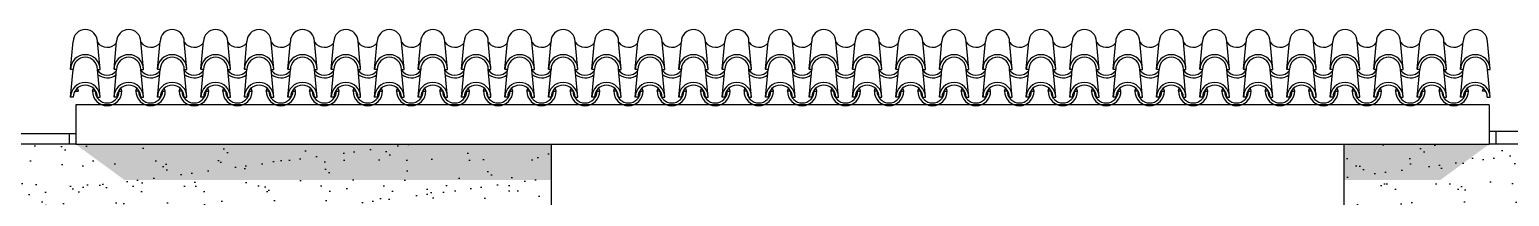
# Model space of a CAD drawing. Header units: millimetres. Extents: x -249630 to 95394, y -188036 to 109963.
# Drawn here: x -93176 to -86174, y 77560 to 78351 of the extents above; entities that cross this region are included whole.
import ezdxf

# ---------------------------------------------------------------- set-up
doc = ezdxf.new("R2010")
doc.units = ezdxf.units.MM
for name, color, linetype in [('04', 4, 'Continuous'), ('05', 5, 'Continuous'), ('Layer1', 2, 'Continuous'), ('Layer2', 8, 'Continuous'), ('SOMBRA', 252, 'Continuous'), ('VEREDA', 1, 'Continuous')]:
    doc.layers.add(name, color=color, linetype=linetype)
pattern_1 = [(90, (-197986.26, -120703.58), (-250, 2e-14), [])]
pattern_2 = [(37.5, (-230894.77, -124783.75), (-6.00012, 183.52996), [0, -144.78, 0, -161.925, 0, -154.78125]), (7.5, (-230894.77, -124783.75), (168.57123, 268.80941), [0, -78.105, 0, -130.4925, 0, -50.00625]), (327.5, (-231011.93, -124783.75), (296.62214, 0.53894), [0, -47.625, 0, -171.45, 0, -223.8375]), (317.5, (-231011.93, -124783.75), (286.33367, 83.5985), [0, -23.8125, 0, -112.395, 0, -128.5875])]

msp = doc.modelspace()

# ---------------------------------------------------------------- hatches: boundary and pattern name
at = {"layer": 'Layer1'}
h = msp.add_hatch(dxfattribs=at)
h.set_pattern_fill('_USER', color=256, scale=250, angle=90, style=0, pattern_type=0)
h.set_pattern_definition(pattern_1)
h.paths.add_polyline_path([(-84707.461, 77807.47), (-84707.461, 77869.97), (-86270.046, 77869.97), (-86270.046, 77807.47), (-86082.461, 77807.47)])
h = msp.add_hatch(dxfattribs=at)
h.set_pattern_fill('_USER', color=256, scale=250, angle=90, style=0, pattern_type=0)
h.set_pattern_definition(pattern_1)
h.paths.add_polyline_path([(-97457.461, 77857.47), (-97457.461, 77807.47), (-92957.461, 77807.47), (-92957.461, 77857.47)])
at = {"layer": 'Layer2'}
h = msp.add_hatch(dxfattribs=at)
h.set_pattern_fill('AR-SAND', color=256, scale=3.75, style=0)
h.set_pattern_definition(pattern_2)
h.paths.add_polyline_path([(-97457.461, 77807.47), (-97457.461, 75182.47), (-92269.961, 75182.47), (-92269.961, 77432.47), (-91144.961, 77432.47), (-91144.961, 75182.47), (-90707.461, 75182.47), (-90707.461, 77807.47), (-92957.461, 77807.47)])
h.paths.add_polyline_path([(-94707.461, 76539.621, -0.67431448), (-94750.901, 76432.185), (-95332.461, 76432.185), (-95332.461, 76449.75, -0.42416003), (-95332.461, 76539.621), (-95332.461, 77432.185), (-94707.461, 77432.185)], flags=16)
h.paths.add_polyline_path([(-94725.609, 76871.83), (-94725.609, 76871.83)], flags=0)
h.paths.add_polyline_path([(-95020.804, 76636.803, -15.781953), (-95021.062, 76647.869, -0.01493878), (-95020.694, 76653.458, 0.26132255), (-95072.585, 76728.081, -0.10904461), (-95112.852, 76731.495), (-95112.852, 76551.626, 0.38531687), (-95020.694, 76635.575, -0.003287)], flags=0)
h.paths.add_polyline_path([(-95012.756, 76951.144, 0.1192455), (-94992.173, 76928.147, -0.08463113), (-95010.849, 76953.528, -0.008142)], flags=0)
h = msp.add_hatch(dxfattribs=at)
h.set_pattern_fill('AR-SAND', color=256, scale=3.75, style=0)
h.set_pattern_definition(pattern_2)
h.paths.add_polyline_path([(-86082.461, 75182.47), (-84707.461, 75182.47), (-84707.461, 77807.47), (-86082.461, 77807.47)])
h.paths.add_polyline_path([(-86082.461, 77807.47), (-86270.046, 77807.47), (-86957.461, 77807.47), (-86957.461, 75182.47), (-86082.461, 75182.47)])
at = {"layer": 'SOMBRA'}
h = msp.add_hatch(color=256, dxfattribs=at)
h.paths.add_polyline_path([(-90707.461, 77807.47), (-92957.461, 77807.47), (-92726.514, 77637.888), (-90707.461, 77637.888)])
h.paths.add_polyline_path([(-86270.046, 77807.47), (-86957.461, 77807.47), (-86957.461, 77637.888), (-86500.994, 77637.888)])

# ---------------------------------------------------------------- linework, layer by layer
at = {"layer": '04'}
for points in [[(-92957.461, 77807.47), (-97457.461, 77807.47)], [(-90707.461, 77807.47), (-90707.461, 74807.47)], [(-86957.461, 77807.47), (-86957.461, 74807.47)], [(-86082.461, 77807.47), (-86270.046, 77807.47)]]:
    msp.add_lwpolyline(points, dxfattribs=at)
at = {"layer": '05'}
for points in [[(-92957.461, 77994.97), (-92957.461, 77807.47)], [(-86270.046, 77994.97), (-92957.461, 77994.97)], [(-86270.046, 77994.97), (-86270.046, 77807.47)], [(-92957.461, 77807.47), (-86270.046, 77807.47)]]:
    msp.add_lwpolyline(points, dxfattribs=at)
at = {"layer": 'Layer2', "linetype": 'Continuous'}
for p, q in [((-92981.729, 78162.673), (-92969.229, 78294.195)), ((-92842.44, 78162.673), (-92854.94, 78294.195)), ((-92776.202, 78162.673), (-92763.702, 78294.195)), ((-92636.913, 78162.673), (-92649.413, 78294.195)), ((-92570.674, 78162.673), (-92558.174, 78294.195)), ((-92431.385, 78162.673), (-92443.885, 78294.195)), ((-92365.146, 78162.673), (-92352.646, 78294.195)), ((-92225.858, 78162.673), (-92238.358, 78294.195)), ((-92159.619, 78162.673), (-92147.119, 78294.195)), ((-92020.33, 78162.673), (-92032.83, 78294.195)), ((-91954.091, 78162.673), (-91941.591, 78294.195)), ((-91814.802, 78162.673), (-91827.302, 78294.195)), ((-91748.564, 78162.673), (-91736.064, 78294.195)), ((-91609.275, 78162.673), (-91621.775, 78294.195)), ((-91543.036, 78162.673), (-91530.536, 78294.195)), ((-91403.747, 78162.673), (-91416.247, 78294.195)), ((-91337.508, 78162.673), (-91325.008, 78294.195)), ((-91198.22, 78162.673), (-91210.72, 78294.195)), ((-91131.981, 78162.673), (-91119.481, 78294.195)), ((-90992.692, 78162.673), (-91005.192, 78294.195)), ((-90926.453, 78162.673), (-90913.953, 78294.195)), ((-90926.453, 78162.673), (-90913.953, 78294.195)), ((-90787.164, 78162.673), (-90799.664, 78294.195)), ((-90787.164, 78162.673), (-90799.664, 78294.195)), ((-90720.926, 78162.673), (-90708.426, 78294.195)), ((-90581.637, 78162.673), (-90594.137, 78294.195)), ((-90515.398, 78162.673), (-90502.898, 78294.195)), ((-90376.109, 78162.673), (-90388.609, 78294.195)), ((-90309.87, 78162.673), (-90297.37, 78294.195)), ((-90170.582, 78162.673), (-90183.082, 78294.195)), ((-90104.343, 78162.673), (-90091.843, 78294.195)), ((-89965.054, 78162.673), (-89977.554, 78294.195)), ((-89898.815, 78162.673), (-89886.315, 78294.195)), ((-89759.526, 78162.673), (-89772.026, 78294.195)), ((-89693.288, 78162.673), (-89680.788, 78294.195)), ((-89553.999, 78162.673), (-89566.499, 78294.195)), ((-89487.76, 78162.673), (-89475.26, 78294.195)), ((-89348.471, 78162.673), (-89360.971, 78294.195)), ((-89282.232, 78162.673), (-89269.732, 78294.195)), ((-89142.944, 78162.673), (-89155.444, 78294.195)), ((-89076.705, 78162.673), (-89064.205, 78294.195)), ((-88937.416, 78162.673), (-88949.916, 78294.195)), ((-88871.177, 78162.673), (-88858.677, 78294.195)), ((-88731.888, 78162.673), (-88744.388, 78294.195)), ((-88665.65, 78162.673), (-88653.15, 78294.195)), ((-88526.361, 78162.673), (-88538.861, 78294.195)), ((-88460.122, 78162.673), (-88447.622, 78294.195)), ((-88320.833, 78162.673), (-88333.333, 78294.195)), ((-88254.594, 78162.673), (-88242.094, 78294.195)), ((-88115.306, 78162.673), (-88127.806, 78294.195)), ((-88049.067, 78162.673), (-88036.567, 78294.195)), ((-87909.778, 78162.673), (-87922.278, 78294.195)), ((-87843.539, 78162.673), (-87831.039, 78294.195)), ((-87843.539, 78162.673), (-87831.039, 78294.195)), ((-87704.25, 78162.673), (-87716.75, 78294.195)), ((-87704.25, 78162.673), (-87716.75, 78294.195)), ((-87638.012, 78162.673), (-87625.512, 78294.195)), ((-87498.723, 78162.673), (-87511.223, 78294.195)), ((-87432.484, 78162.673), (-87419.984, 78294.195)), ((-87293.195, 78162.673), (-87305.695, 78294.195)), ((-87226.956, 78162.673), (-87214.456, 78294.195)), ((-87087.668, 78162.673), (-87100.168, 78294.195)), ((-87021.429, 78162.673), (-87008.929, 78294.195)), ((-86882.14, 78162.673), (-86894.64, 78294.195)), ((-86815.901, 78162.673), (-86803.401, 78294.195)), ((-86676.612, 78162.673), (-86689.112, 78294.195)), ((-86610.374, 78162.673), (-86597.874, 78294.195)), ((-86471.085, 78162.673), (-86483.585, 78294.195)), ((-86404.846, 78162.673), (-86392.346, 78294.195)), ((-86265.557, 78162.673), (-86278.057, 78294.195)), ((-92981.729, 78030.761), (-92969.229, 78162.283)), ((-92969.229, 78162.283), (-92981.729, 78162.283)), ((-92842.44, 78030.761), (-92854.94, 78162.283)), ((-92854.94, 78162.283), (-92842.44, 78162.283)), ((-92776.202, 78030.761), (-92763.702, 78162.283)), ((-92763.702, 78162.283), (-92776.202, 78162.283)), ((-92636.913, 78030.761), (-92649.413, 78162.283)), ((-92649.413, 78162.283), (-92636.913, 78162.283)), ((-92570.674, 78030.761), (-92558.174, 78162.283)), ((-92558.174, 78162.283), (-92570.674, 78162.283)), ((-92431.385, 78030.761), (-92443.885, 78162.283)), ((-92443.885, 78162.283), (-92431.385, 78162.283)), ((-92365.146, 78030.761), (-92352.646, 78162.283)), ((-92352.646, 78162.283), (-92365.146, 78162.283)), ((-92225.858, 78030.761), (-92238.358, 78162.283)), ((-92238.358, 78162.283), (-92225.858, 78162.283)), ((-92159.619, 78030.761), (-92147.119, 78162.283)), ((-92147.119, 78162.283), (-92159.619, 78162.283)), ((-92020.33, 78030.761), (-92032.83, 78162.283)), ((-92032.83, 78162.283), (-92020.33, 78162.283)), ((-91954.091, 78030.761), (-91941.591, 78162.283)), ((-91941.591, 78162.283), (-91954.091, 78162.283)), ((-91814.802, 78030.761), (-91827.302, 78162.283)), ((-91827.302, 78162.283), (-91814.802, 78162.283)), ((-91748.564, 78030.761), (-91736.064, 78162.283)), ((-91736.064, 78162.283), (-91748.564, 78162.283)), ((-91609.275, 78030.761), (-91621.775, 78162.283)), ((-91621.775, 78162.283), (-91609.275, 78162.283)), ((-91543.036, 78030.761), (-91530.536, 78162.283)), ((-91530.536, 78162.283), (-91543.036, 78162.283)), ((-91403.747, 78030.761), (-91416.247, 78162.283)), ((-91416.247, 78162.283), (-91403.747, 78162.283)), ((-91337.508, 78030.761), (-91325.008, 78162.283)), ((-91325.008, 78162.283), (-91337.508, 78162.283)), ((-91198.22, 78030.761), (-91210.72, 78162.283)), ((-91210.72, 78162.283), (-91198.22, 78162.283)), ((-91131.981, 78030.761), (-91119.481, 78162.283)), ((-91119.481, 78162.283), (-91131.981, 78162.283)), ((-90992.692, 78030.761), (-91005.192, 78162.283)), ((-91005.192, 78162.283), (-90992.692, 78162.283)), ((-90913.953, 78162.283), (-90926.453, 78162.283)), ((-90926.453, 78030.761), (-90913.953, 78162.283)), ((-90926.453, 78030.761), (-90913.953, 78162.283)), ((-90913.953, 78162.283), (-90926.453, 78162.283)), ((-90799.664, 78162.283), (-90787.164, 78162.283)), ((-90787.164, 78030.761), (-90799.664, 78162.283)), ((-90787.164, 78030.761), (-90799.664, 78162.283)), ((-90799.664, 78162.283), (-90787.164, 78162.283)), ((-90708.426, 78162.283), (-90720.926, 78162.283)), ((-90720.926, 78030.761), (-90708.426, 78162.283)), ((-90594.137, 78162.283), (-90581.637, 78162.283)), ((-90581.637, 78030.761), (-90594.137, 78162.283)), ((-90515.398, 78030.761), (-90502.898, 78162.283)), ((-90502.898, 78162.283), (-90515.398, 78162.283)), ((-90376.109, 78030.761), (-90388.609, 78162.283)), ((-90388.609, 78162.283), (-90376.109, 78162.283)), ((-90309.87, 78030.761), (-90297.37, 78162.283)), ((-90297.37, 78162.283), (-90309.87, 78162.283)), ((-90170.582, 78030.761), (-90183.082, 78162.283)), ((-90183.082, 78162.283), (-90170.582, 78162.283)), ((-90104.343, 78030.761), (-90091.843, 78162.283)), ((-90091.843, 78162.283), (-90104.343, 78162.283)), ((-89965.054, 78030.761), (-89977.554, 78162.283)), ((-89977.554, 78162.283), (-89965.054, 78162.283)), ((-89898.815, 78030.761), (-89886.315, 78162.283)), ((-89886.315, 78162.283), (-89898.815, 78162.283)), ((-89759.526, 78030.761), (-89772.026, 78162.283)), ((-89772.026, 78162.283), (-89759.526, 78162.283)), ((-89693.288, 78030.761), (-89680.788, 78162.283)), ((-89680.788, 78162.283), (-89693.288, 78162.283)), ((-89553.999, 78030.761), (-89566.499, 78162.283)), ((-89566.499, 78162.283), (-89553.999, 78162.283)), ((-89487.76, 78030.761), (-89475.26, 78162.283)), ((-89475.26, 78162.283), (-89487.76, 78162.283)), ((-89348.471, 78030.761), (-89360.971, 78162.283)), ((-89360.971, 78162.283), (-89348.471, 78162.283)), ((-89282.232, 78030.761), (-89269.732, 78162.283)), ((-89269.732, 78162.283), (-89282.232, 78162.283)), ((-89142.944, 78030.761), (-89155.444, 78162.283)), ((-89155.444, 78162.283), (-89142.944, 78162.283)), ((-89076.705, 78030.761), (-89064.205, 78162.283)), ((-89064.205, 78162.283), (-89076.705, 78162.283)), ((-88937.416, 78030.761), (-88949.916, 78162.283)), ((-88949.916, 78162.283), (-88937.416, 78162.283)), ((-88871.177, 78030.761), (-88858.677, 78162.283)), ((-88858.677, 78162.283), (-88871.177, 78162.283)), ((-88731.888, 78030.761), (-88744.388, 78162.283)), ((-88744.388, 78162.283), (-88731.888, 78162.283)), ((-88665.65, 78030.761), (-88653.15, 78162.283)), ((-88653.15, 78162.283), (-88665.65, 78162.283)), ((-88526.361, 78030.761), (-88538.861, 78162.283)), ((-88538.861, 78162.283), (-88526.361, 78162.283)), ((-88460.122, 78030.761), (-88447.622, 78162.283)), ((-88447.622, 78162.283), (-88460.122, 78162.283)), ((-88320.833, 78030.761), (-88333.333, 78162.283)), ((-88333.333, 78162.283), (-88320.833, 78162.283)), ((-88254.594, 78030.761), (-88242.094, 78162.283)), ((-88242.094, 78162.283), (-88254.594, 78162.283)), ((-88115.306, 78030.761), (-88127.806, 78162.283)), ((-88127.806, 78162.283), (-88115.306, 78162.283)), ((-88049.067, 78030.761), (-88036.567, 78162.283)), ((-88036.567, 78162.283), (-88049.067, 78162.283)), ((-87909.778, 78030.761), (-87922.278, 78162.283)), ((-87922.278, 78162.283), (-87909.778, 78162.283)), ((-87831.039, 78162.283), (-87843.539, 78162.283)), ((-87843.539, 78030.761), (-87831.039, 78162.283)), ((-87843.539, 78030.761), (-87831.039, 78162.283)), ((-87831.039, 78162.283), (-87843.539, 78162.283)), ((-87716.75, 78162.283), (-87704.25, 78162.283)), ((-87704.25, 78030.761), (-87716.75, 78162.283)), ((-87704.25, 78030.761), (-87716.75, 78162.283)), ((-87716.75, 78162.283), (-87704.25, 78162.283)), ((-87625.512, 78162.283), (-87638.012, 78162.283)), ((-87638.012, 78030.761), (-87625.512, 78162.283)), ((-87511.223, 78162.283), (-87498.723, 78162.283)), ((-87498.723, 78030.761), (-87511.223, 78162.283)), ((-87432.484, 78030.761), (-87419.984, 78162.283)), ((-87419.984, 78162.283), (-87432.484, 78162.283)), ((-87293.195, 78030.761), (-87305.695, 78162.283)), ((-87305.695, 78162.283), (-87293.195, 78162.283)), ((-87226.956, 78030.761), (-87214.456, 78162.283)), ((-87214.456, 78162.283), (-87226.956, 78162.283)), ((-87087.668, 78030.761), (-87100.168, 78162.283)), ((-87100.168, 78162.283), (-87087.668, 78162.283)), ((-87021.429, 78030.761), (-87008.929, 78162.283)), ((-87008.929, 78162.283), (-87021.429, 78162.283)), ((-86882.14, 78030.761), (-86894.64, 78162.283)), ((-86894.64, 78162.283), (-86882.14, 78162.283)), ((-86815.901, 78030.761), (-86803.401, 78162.283)), ((-86803.401, 78162.283), (-86815.901, 78162.283)), ((-86676.612, 78030.761), (-86689.112, 78162.283)), ((-86689.112, 78162.283), (-86676.612, 78162.283)), ((-86610.374, 78030.761), (-86597.874, 78162.283)), ((-86597.874, 78162.283), (-86610.374, 78162.283)), ((-86471.085, 78030.761), (-86483.585, 78162.283)), ((-86483.585, 78162.283), (-86471.085, 78162.283)), ((-86404.846, 78030.761), (-86392.346, 78162.283)), ((-86392.346, 78162.283), (-86404.846, 78162.283)), ((-86265.557, 78030.761), (-86278.057, 78162.283)), ((-86278.057, 78162.283), (-86265.557, 78162.283)), ((-92944.482, 78059.754), (-92948.702, 78072.861)), ((-92878.243, 78059.754), (-92874.023, 78072.861)), ((-92738.954, 78059.754), (-92743.174, 78072.861)), ((-92672.716, 78059.754), (-92668.496, 78072.861)), ((-92533.427, 78059.754), (-92537.646, 78072.861)), ((-92467.188, 78059.754), (-92462.968, 78072.861)), ((-92327.899, 78059.754), (-92332.119, 78072.861)), ((-92261.66, 78059.754), (-92257.441, 78072.861)), ((-92122.371, 78059.754), (-92126.591, 78072.861)), ((-92056.133, 78059.754), (-92051.913, 78072.861)), ((-91916.844, 78059.754), (-91921.064, 78072.861)), ((-91850.605, 78059.754), (-91846.385, 78072.861)), ((-91711.316, 78059.754), (-91715.536, 78072.861)), ((-91645.078, 78059.754), (-91640.858, 78072.861)), ((-91505.789, 78059.754), (-91510.008, 78072.861)), ((-91439.55, 78059.754), (-91435.33, 78072.861)), ((-91300.261, 78059.754), (-91304.481, 78072.861)), ((-91234.022, 78059.754), (-91229.803, 78072.861)), ((-91094.733, 78059.754), (-91098.953, 78072.861)), ((-91028.495, 78059.754), (-91024.275, 78072.861)), ((-90889.206, 78059.754), (-90893.426, 78072.861)), ((-90822.967, 78059.754), (-90818.747, 78072.861)), ((-90822.967, 78059.754), (-90818.747, 78072.861)), ((-90683.678, 78059.754), (-90687.898, 78072.861)), ((-90617.44, 78059.754), (-90613.22, 78072.861)), ((-90478.151, 78059.754), (-90482.37, 78072.861)), ((-90411.912, 78059.754), (-90407.692, 78072.861)), ((-90272.623, 78059.754), (-90276.843, 78072.861)), ((-90206.384, 78059.754), (-90202.165, 78072.861)), ((-90067.095, 78059.754), (-90071.315, 78072.861)), ((-90000.857, 78059.754), (-89996.637, 78072.861)), ((-89861.568, 78059.754), (-89865.788, 78072.861)), ((-89795.329, 78059.754), (-89791.109, 78072.861)), ((-89656.04, 78059.754), (-89660.26, 78072.861)), ((-89589.802, 78059.754), (-89585.582, 78072.861)), ((-89450.513, 78059.754), (-89454.732, 78072.861)), ((-89384.274, 78059.754), (-89380.054, 78072.861)), ((-89244.985, 78059.754), (-89249.205, 78072.861)), ((-89178.746, 78059.754), (-89174.527, 78072.861)), ((-89039.458, 78059.754), (-89043.677, 78072.861)), ((-88973.219, 78059.754), (-88968.999, 78072.861)), ((-88833.93, 78059.754), (-88838.15, 78072.861)), ((-88767.691, 78059.754), (-88763.471, 78072.861)), ((-88628.402, 78059.754), (-88632.622, 78072.861)), ((-88562.164, 78059.754), (-88557.944, 78072.861)), ((-88422.875, 78059.754), (-88427.094, 78072.861)), ((-88356.636, 78059.754), (-88352.416, 78072.861)), ((-88217.347, 78059.754), (-88221.567, 78072.861)), ((-88151.108, 78059.754), (-88146.889, 78072.861)), ((-88011.82, 78059.754), (-88016.039, 78072.861)), ((-87945.581, 78059.754), (-87941.361, 78072.861)), ((-87806.292, 78059.754), (-87810.512, 78072.861)), ((-87740.053, 78059.754), (-87735.833, 78072.861)), ((-87740.053, 78059.754), (-87735.833, 78072.861)), ((-87600.764, 78059.754), (-87604.984, 78072.861)), ((-87534.526, 78059.754), (-87530.306, 78072.861)), ((-87395.237, 78059.754), (-87399.456, 78072.861)), ((-87328.998, 78059.754), (-87324.778, 78072.861)), ((-87189.709, 78059.754), (-87193.929, 78072.861)), ((-87123.47, 78059.754), (-87119.251, 78072.861)), ((-86984.182, 78059.754), (-86988.401, 78072.861)), ((-86917.943, 78059.754), (-86913.723, 78072.861)), ((-86778.654, 78059.754), (-86782.874, 78072.861)), ((-86712.415, 78059.754), (-86708.195, 78072.861)), ((-86573.126, 78059.754), (-86577.346, 78072.861)), ((-86506.888, 78059.754), (-86502.668, 78072.861)), ((-86367.599, 78059.754), (-86371.818, 78072.861)), ((-86301.36, 78059.754), (-86297.14, 78072.861)), ((-92968.839, 78030.761), (-92981.729, 78030.761)), ((-92968.839, 78030.761), (-92981.729, 78030.761)), ((-92957.372, 78059.754), (-92958.061, 78061.944)), ((-92957.372, 78059.754), (-92944.482, 78059.754)), ((-92865.353, 78059.754), (-92878.243, 78059.754)), ((-92865.353, 78059.754), (-92878.243, 78059.754)), ((-92865.353, 78059.754), (-92864.664, 78061.944)), ((-92855.331, 78030.761), (-92842.44, 78030.761)), ((-92763.311, 78030.761), (-92776.202, 78030.761)), ((-92763.311, 78030.761), (-92776.202, 78030.761)), ((-92751.845, 78059.754), (-92752.533, 78061.944)), ((-92751.845, 78059.754), (-92738.954, 78059.754)), ((-92659.825, 78059.754), (-92672.716, 78059.754)), ((-92659.825, 78059.754), (-92672.716, 78059.754)), ((-92659.825, 78059.754), (-92659.137, 78061.944)), ((-92649.803, 78030.761), (-92636.913, 78030.761)), ((-92557.784, 78030.761), (-92570.674, 78030.761)), ((-92557.784, 78030.761), (-92570.674, 78030.761)), ((-92546.317, 78059.754), (-92547.005, 78061.944)), ((-92546.317, 78059.754), (-92533.427, 78059.754)), ((-92454.298, 78059.754), (-92467.188, 78059.754)), ((-92454.298, 78059.754), (-92467.188, 78059.754)), ((-92454.298, 78059.754), (-92453.609, 78061.944)), ((-92444.275, 78030.761), (-92431.385, 78030.761)), ((-92352.256, 78030.761), (-92365.146, 78030.761)), ((-92352.256, 78030.761), (-92365.146, 78030.761)), ((-92340.789, 78059.754), (-92341.478, 78061.944)), ((-92340.789, 78059.754), (-92327.899, 78059.754)), ((-92248.77, 78059.754), (-92261.66, 78059.754)), ((-92248.77, 78059.754), (-92261.66, 78059.754)), ((-92248.77, 78059.754), (-92248.082, 78061.944)), ((-92238.748, 78030.761), (-92225.858, 78030.761)), ((-92146.729, 78030.761), (-92159.619, 78030.761)), ((-92146.729, 78030.761), (-92159.619, 78030.761)), ((-92135.262, 78059.754), (-92135.95, 78061.944)), ((-92135.262, 78059.754), (-92122.371, 78059.754)), ((-92043.243, 78059.754), (-92056.133, 78059.754)), ((-92043.243, 78059.754), (-92056.133, 78059.754)), ((-92043.243, 78059.754), (-92042.554, 78061.944)), ((-92033.22, 78030.761), (-92020.33, 78030.761)), ((-91941.201, 78030.761), (-91954.091, 78030.761)), ((-91941.201, 78030.761), (-91954.091, 78030.761)), ((-91929.734, 78059.754), (-91930.423, 78061.944)), ((-91929.734, 78059.754), (-91916.844, 78059.754)), ((-91837.715, 78059.754), (-91850.605, 78059.754)), ((-91837.715, 78059.754), (-91850.605, 78059.754)), ((-91837.715, 78059.754), (-91837.026, 78061.944)), ((-91827.693, 78030.761), (-91814.802, 78030.761)), ((-91735.673, 78030.761), (-91748.564, 78030.761)), ((-91735.673, 78030.761), (-91748.564, 78030.761)), ((-91724.207, 78059.754), (-91724.895, 78061.944)), ((-91724.207, 78059.754), (-91711.316, 78059.754)), ((-91632.187, 78059.754), (-91645.078, 78059.754)), ((-91632.187, 78059.754), (-91645.078, 78059.754)), ((-91632.187, 78059.754), (-91631.499, 78061.944)), ((-91622.165, 78030.761), (-91609.275, 78030.761)), ((-91530.146, 78030.761), (-91543.036, 78030.761)), ((-91530.146, 78030.761), (-91543.036, 78030.761)), ((-91518.679, 78059.754), (-91519.367, 78061.944)), ((-91518.679, 78059.754), (-91505.789, 78059.754)), ((-91426.66, 78059.754), (-91439.55, 78059.754)), ((-91426.66, 78059.754), (-91439.55, 78059.754)), ((-91426.66, 78059.754), (-91425.971, 78061.944)), ((-91416.637, 78030.761), (-91403.747, 78030.761)), ((-91324.618, 78030.761), (-91337.508, 78030.761)), ((-91324.618, 78030.761), (-91337.508, 78030.761)), ((-91313.151, 78059.754), (-91313.84, 78061.944)), ((-91313.151, 78059.754), (-91300.261, 78059.754)), ((-91221.132, 78059.754), (-91234.022, 78059.754)), ((-91221.132, 78059.754), (-91234.022, 78059.754)), ((-91221.132, 78059.754), (-91220.444, 78061.944)), ((-91211.11, 78030.761), (-91198.22, 78030.761)), ((-91119.091, 78030.761), (-91131.981, 78030.761)), ((-91119.091, 78030.761), (-91131.981, 78030.761)), ((-91107.624, 78059.754), (-91108.312, 78061.944)), ((-91107.624, 78059.754), (-91094.733, 78059.754)), ((-91015.605, 78059.754), (-91028.495, 78059.754)), ((-91015.605, 78059.754), (-91028.495, 78059.754)), ((-91015.605, 78059.754), (-91014.916, 78061.944)), ((-91005.582, 78030.761), (-90992.692, 78030.761)), ((-90913.563, 78030.761), (-90926.453, 78030.761)), ((-90913.563, 78030.761), (-90926.453, 78030.761)), ((-90913.563, 78030.761), (-90926.453, 78030.761)), ((-90913.563, 78030.761), (-90926.453, 78030.761)), ((-90902.096, 78059.754), (-90902.785, 78061.944)), ((-90902.096, 78059.754), (-90889.206, 78059.754)), ((-90810.077, 78059.754), (-90822.967, 78059.754)), ((-90810.077, 78059.754), (-90822.967, 78059.754)), ((-90810.077, 78059.754), (-90822.967, 78059.754)), ((-90810.077, 78059.754), (-90822.967, 78059.754)), ((-90810.077, 78059.754), (-90809.388, 78061.944)), ((-90810.077, 78059.754), (-90809.388, 78061.944)), ((-90800.055, 78030.761), (-90787.164, 78030.761)), ((-90800.055, 78030.761), (-90787.164, 78030.761)), ((-90708.035, 78030.761), (-90720.926, 78030.761)), ((-90708.035, 78030.761), (-90720.926, 78030.761)), ((-90696.569, 78059.754), (-90697.257, 78061.944)), ((-90696.569, 78059.754), (-90683.678, 78059.754)), ((-90604.549, 78059.754), (-90617.44, 78059.754)), ((-90604.549, 78059.754), (-90617.44, 78059.754)), ((-90604.549, 78059.754), (-90603.861, 78061.944)), ((-90594.527, 78030.761), (-90581.637, 78030.761)), ((-90502.508, 78030.761), (-90515.398, 78030.761)), ((-90502.508, 78030.761), (-90515.398, 78030.761)), ((-90491.041, 78059.754), (-90491.729, 78061.944)), ((-90491.041, 78059.754), (-90478.151, 78059.754)), ((-90399.022, 78059.754), (-90411.912, 78059.754)), ((-90399.022, 78059.754), (-90411.912, 78059.754)), ((-90399.022, 78059.754), (-90398.333, 78061.944)), ((-90388.999, 78030.761), (-90376.109, 78030.761)), ((-90296.98, 78030.761), (-90309.87, 78030.761)), ((-90296.98, 78030.761), (-90309.87, 78030.761)), ((-90285.513, 78059.754), (-90286.202, 78061.944)), ((-90285.513, 78059.754), (-90272.623, 78059.754)), ((-90193.494, 78059.754), (-90206.384, 78059.754)), ((-90193.494, 78059.754), (-90206.384, 78059.754)), ((-90193.494, 78059.754), (-90192.806, 78061.944)), ((-90183.472, 78030.761), (-90170.582, 78030.761)), ((-90091.453, 78030.761), (-90104.343, 78030.761)), ((-90091.453, 78030.761), (-90104.343, 78030.761)), ((-90079.986, 78059.754), (-90080.674, 78061.944)), ((-90079.986, 78059.754), (-90067.095, 78059.754)), ((-89987.967, 78059.754), (-90000.857, 78059.754)), ((-89987.967, 78059.754), (-90000.857, 78059.754)), ((-89987.967, 78059.754), (-89987.278, 78061.944)), ((-89977.944, 78030.761), (-89965.054, 78030.761)), ((-89885.925, 78030.761), (-89898.815, 78030.761)), ((-89885.925, 78030.761), (-89898.815, 78030.761)), ((-89874.458, 78059.754), (-89875.147, 78061.944)), ((-89874.458, 78059.754), (-89861.568, 78059.754)), ((-89782.439, 78059.754), (-89795.329, 78059.754)), ((-89782.439, 78059.754), (-89795.329, 78059.754)), ((-89782.439, 78059.754), (-89781.75, 78061.944)), ((-89772.417, 78030.761), (-89759.526, 78030.761)), ((-89680.397, 78030.761), (-89693.288, 78030.761)), ((-89680.397, 78030.761), (-89693.288, 78030.761)), ((-89668.931, 78059.754), (-89669.619, 78061.944)), ((-89668.931, 78059.754), (-89656.04, 78059.754)), ((-89576.911, 78059.754), (-89589.802, 78059.754)), ((-89576.911, 78059.754), (-89589.802, 78059.754)), ((-89576.911, 78059.754), (-89576.223, 78061.944)), ((-89566.889, 78030.761), (-89553.999, 78030.761)), ((-89474.87, 78030.761), (-89487.76, 78030.761)), ((-89474.87, 78030.761), (-89487.76, 78030.761)), ((-89463.403, 78059.754), (-89464.091, 78061.944)), ((-89463.403, 78059.754), (-89450.513, 78059.754)), ((-89371.384, 78059.754), (-89384.274, 78059.754)), ((-89371.384, 78059.754), (-89384.274, 78059.754)), ((-89371.384, 78059.754), (-89370.695, 78061.944)), ((-89361.361, 78030.761), (-89348.471, 78030.761)), ((-89269.342, 78030.761), (-89282.232, 78030.761)), ((-89269.342, 78030.761), (-89282.232, 78030.761)), ((-89257.875, 78059.754), (-89258.564, 78061.944)), ((-89257.875, 78059.754), (-89244.985, 78059.754)), ((-89165.856, 78059.754), (-89178.746, 78059.754)), ((-89165.856, 78059.754), (-89178.746, 78059.754)), ((-89165.856, 78059.754), (-89165.168, 78061.944)), ((-89155.834, 78030.761), (-89142.944, 78030.761)), ((-89063.815, 78030.761), (-89076.705, 78030.761)), ((-89063.815, 78030.761), (-89076.705, 78030.761)), ((-89052.348, 78059.754), (-89053.036, 78061.944)), ((-89052.348, 78059.754), (-89039.458, 78059.754)), ((-88960.329, 78059.754), (-88973.219, 78059.754)), ((-88960.329, 78059.754), (-88973.219, 78059.754)), ((-88960.329, 78059.754), (-88959.64, 78061.944)), ((-88950.306, 78030.761), (-88937.416, 78030.761)), ((-88858.287, 78030.761), (-88871.177, 78030.761)), ((-88858.287, 78030.761), (-88871.177, 78030.761)), ((-88846.82, 78059.754), (-88847.509, 78061.944)), ((-88846.82, 78059.754), (-88833.93, 78059.754)), ((-88754.801, 78059.754), (-88767.691, 78059.754)), ((-88754.801, 78059.754), (-88767.691, 78059.754)), ((-88754.801, 78059.754), (-88754.112, 78061.944)), ((-88744.779, 78030.761), (-88731.888, 78030.761)), ((-88652.759, 78030.761), (-88665.65, 78030.761)), ((-88652.759, 78030.761), (-88665.65, 78030.761)), ((-88641.293, 78059.754), (-88641.981, 78061.944)), ((-88641.293, 78059.754), (-88628.402, 78059.754)), ((-88549.273, 78059.754), (-88562.164, 78059.754)), ((-88549.273, 78059.754), (-88562.164, 78059.754)), ((-88549.273, 78059.754), (-88548.585, 78061.944)), ((-88539.251, 78030.761), (-88526.361, 78030.761)), ((-88447.232, 78030.761), (-88460.122, 78030.761)), ((-88447.232, 78030.761), (-88460.122, 78030.761)), ((-88435.765, 78059.754), (-88436.453, 78061.944)), ((-88435.765, 78059.754), (-88422.875, 78059.754)), ((-88343.746, 78059.754), (-88356.636, 78059.754)), ((-88343.746, 78059.754), (-88356.636, 78059.754)), ((-88343.746, 78059.754), (-88343.057, 78061.944)), ((-88333.723, 78030.761), (-88320.833, 78030.761)), ((-88241.704, 78030.761), (-88254.594, 78030.761)), ((-88241.704, 78030.761), (-88254.594, 78030.761)), ((-88230.237, 78059.754), (-88230.926, 78061.944)), ((-88230.237, 78059.754), (-88217.347, 78059.754)), ((-88138.218, 78059.754), (-88151.108, 78059.754)), ((-88138.218, 78059.754), (-88151.108, 78059.754)), ((-88138.218, 78059.754), (-88137.53, 78061.944)), ((-88128.196, 78030.761), (-88115.306, 78030.761)), ((-88036.177, 78030.761), (-88049.067, 78030.761)), ((-88036.177, 78030.761), (-88049.067, 78030.761)), ((-88024.71, 78059.754), (-88025.398, 78061.944)), ((-88024.71, 78059.754), (-88011.82, 78059.754)), ((-87932.691, 78059.754), (-87945.581, 78059.754)), ((-87932.691, 78059.754), (-87945.581, 78059.754)), ((-87932.691, 78059.754), (-87932.002, 78061.944)), ((-87922.668, 78030.761), (-87909.778, 78030.761)), ((-87830.649, 78030.761), (-87843.539, 78030.761)), ((-87830.649, 78030.761), (-87843.539, 78030.761)), ((-87830.649, 78030.761), (-87843.539, 78030.761)), ((-87830.649, 78030.761), (-87843.539, 78030.761)), ((-87819.182, 78059.754), (-87819.871, 78061.944)), ((-87819.182, 78059.754), (-87806.292, 78059.754)), ((-87727.163, 78059.754), (-87740.053, 78059.754)), ((-87727.163, 78059.754), (-87740.053, 78059.754)), ((-87727.163, 78059.754), (-87740.053, 78059.754)), ((-87727.163, 78059.754), (-87740.053, 78059.754)), ((-87727.163, 78059.754), (-87726.475, 78061.944)), ((-87727.163, 78059.754), (-87726.475, 78061.944)), ((-87717.141, 78030.761), (-87704.25, 78030.761)), ((-87717.141, 78030.761), (-87704.25, 78030.761)), ((-87625.121, 78030.761), (-87638.012, 78030.761)), ((-87625.121, 78030.761), (-87638.012, 78030.761)), ((-87613.655, 78059.754), (-87614.343, 78061.944)), ((-87613.655, 78059.754), (-87600.764, 78059.754)), ((-87521.635, 78059.754), (-87534.526, 78059.754)), ((-87521.635, 78059.754), (-87534.526, 78059.754)), ((-87521.635, 78059.754), (-87520.947, 78061.944)), ((-87511.613, 78030.761), (-87498.723, 78030.761)), ((-87419.594, 78030.761), (-87432.484, 78030.761)), ((-87419.594, 78030.761), (-87432.484, 78030.761)), ((-87408.127, 78059.754), (-87408.815, 78061.944)), ((-87408.127, 78059.754), (-87395.237, 78059.754)), ((-87316.108, 78059.754), (-87328.998, 78059.754)), ((-87316.108, 78059.754), (-87328.998, 78059.754)), ((-87316.108, 78059.754), (-87315.419, 78061.944)), ((-87306.085, 78030.761), (-87293.195, 78030.761)), ((-87214.066, 78030.761), (-87226.956, 78030.761)), ((-87214.066, 78030.761), (-87226.956, 78030.761)), ((-87202.599, 78059.754), (-87203.288, 78061.944)), ((-87202.599, 78059.754), (-87189.709, 78059.754)), ((-87110.58, 78059.754), (-87123.47, 78059.754)), ((-87110.58, 78059.754), (-87123.47, 78059.754)), ((-87110.58, 78059.754), (-87109.892, 78061.944)), ((-87100.558, 78030.761), (-87087.668, 78030.761)), ((-87008.539, 78030.761), (-87021.429, 78030.761)), ((-87008.539, 78030.761), (-87021.429, 78030.761)), ((-86997.072, 78059.754), (-86997.76, 78061.944)), ((-86997.072, 78059.754), (-86984.182, 78059.754)), ((-86905.053, 78059.754), (-86917.943, 78059.754)), ((-86905.053, 78059.754), (-86917.943, 78059.754)), ((-86905.053, 78059.754), (-86904.364, 78061.944)), ((-86895.03, 78030.761), (-86882.14, 78030.761)), ((-86803.011, 78030.761), (-86815.901, 78030.761)), ((-86803.011, 78030.761), (-86815.901, 78030.761)), ((-86791.544, 78059.754), (-86792.233, 78061.944)), ((-86791.544, 78059.754), (-86778.654, 78059.754)), ((-86699.525, 78059.754), (-86712.415, 78059.754)), ((-86699.525, 78059.754), (-86712.415, 78059.754)), ((-86699.525, 78059.754), (-86698.837, 78061.944)), ((-86689.503, 78030.761), (-86676.612, 78030.761)), ((-86597.483, 78030.761), (-86610.374, 78030.761)), ((-86597.483, 78030.761), (-86610.374, 78030.761)), ((-86586.017, 78059.754), (-86586.705, 78061.944)), ((-86586.017, 78059.754), (-86573.126, 78059.754)), ((-86493.997, 78059.754), (-86506.888, 78059.754)), ((-86493.997, 78059.754), (-86506.888, 78059.754)), ((-86493.997, 78059.754), (-86493.309, 78061.944)), ((-86483.975, 78030.761), (-86471.085, 78030.761)), ((-86391.956, 78030.761), (-86404.846, 78030.761)), ((-86391.956, 78030.761), (-86404.846, 78030.761)), ((-86380.489, 78059.754), (-86381.177, 78061.944)), ((-86380.489, 78059.754), (-86367.599, 78059.754)), ((-86288.47, 78059.754), (-86301.36, 78059.754)), ((-86288.47, 78059.754), (-86287.781, 78061.944)), ((-86278.447, 78030.761), (-86265.557, 78030.761))]:
    msp.add_line(p, q, dxfattribs=at)
for centre, radius, start, end in [((-92912.085, 78293.804), 57.144, 0, 180), ((-92706.557, 78293.804), 57.144, 0, 180), ((-92501.03, 78293.804), 57.144, 0, 180), ((-92295.502, 78293.804), 57.144, 0, 180), ((-92089.974, 78293.804), 57.144, 0, 180), ((-91884.447, 78293.804), 57.144, 0, 180), ((-91678.919, 78293.804), 57.144, 0, 180), ((-91473.392, 78293.804), 57.144, 0, 180), ((-91267.864, 78293.804), 57.144, 0, 180), ((-91062.336, 78293.804), 57.144, 0, 180), ((-90856.809, 78293.804), 57.144, 0, 180), ((-90856.809, 78293.804), 57.144, 0, 180), ((-90651.281, 78293.804), 57.144, 0, 180), ((-90445.754, 78293.804), 57.144, 0, 180), ((-90240.226, 78293.804), 57.144, 0, 180), ((-90034.698, 78293.804), 57.144, 0, 180), ((-89829.171, 78293.804), 57.144, 0, 180), ((-89623.643, 78293.804), 57.144, 0, 180), ((-89418.116, 78293.804), 57.144, 0, 180), ((-89212.588, 78293.804), 57.144, 0, 180), ((-89007.06, 78293.804), 57.144, 0, 180), ((-88801.533, 78293.804), 57.144, 0, 180), ((-88596.005, 78293.804), 57.144, 0, 180), ((-88390.478, 78293.804), 57.144, 0, 180), ((-88184.95, 78293.804), 57.144, 0, 180), ((-87979.422, 78293.804), 57.144, 0, 180), ((-87773.895, 78293.804), 57.144, 0, 180), ((-87773.895, 78293.804), 57.144, 0, 180), ((-87568.367, 78293.804), 57.144, 0, 180), ((-87362.84, 78293.804), 57.144, 0, 180), ((-87157.312, 78293.804), 57.144, 0, 180), ((-86951.784, 78293.804), 57.144, 0, 180), ((-86746.257, 78293.804), 57.144, 0, 180), ((-86540.729, 78293.804), 57.144, 0, 180), ((-86335.202, 78293.804), 57.144, 0, 180), ((-92808.599, 78323.578), 56.754, 215.6260627, 321.7476657), ((-92603.071, 78323.578), 56.754, 215.6260627, 321.7476657), ((-92397.544, 78323.578), 56.754, 215.6260627, 321.7476657), ((-92192.016, 78323.578), 56.754, 215.6260627, 321.7476657), ((-91986.488, 78323.578), 56.754, 215.6260627, 321.7476657), ((-91780.961, 78323.578), 56.754, 215.6260627, 321.7476657), ((-91575.433, 78323.578), 56.754, 215.6260627, 321.7476657), ((-91369.906, 78323.578), 56.754, 215.6260627, 321.7476657), ((-91164.378, 78323.578), 56.754, 215.6260627, 321.7476657), ((-90958.85, 78323.578), 56.754, 215.6260627, 321.7476657), ((-90753.323, 78323.578), 56.754, 215.6260627, 321.7476657), ((-90547.795, 78323.578), 56.754, 215.6260627, 321.7476657), ((-90342.268, 78323.578), 56.754, 215.6260627, 321.7476657), ((-90136.74, 78323.578), 56.754, 215.6260627, 321.7476657), ((-89931.212, 78323.578), 56.754, 215.6260627, 321.7476657), ((-89725.685, 78323.578), 56.754, 215.6260627, 321.7476657), ((-89520.157, 78323.578), 56.754, 215.6260627, 321.7476657), ((-89314.63, 78323.578), 56.754, 215.6260627, 321.7476657), ((-89109.102, 78323.578), 56.754, 215.6260627, 321.7476657), ((-88903.574, 78323.578), 56.754, 215.6260627, 321.7476657), ((-88698.047, 78323.578), 56.754, 215.6260627, 321.7476657), ((-88492.519, 78323.578), 56.754, 215.6260627, 321.7476657), ((-88286.992, 78323.578), 56.754, 215.6260627, 321.7476657), ((-88081.464, 78323.578), 56.754, 215.6260627, 321.7476657), ((-87875.936, 78323.578), 56.754, 215.6260627, 321.7476657), ((-87670.409, 78323.578), 56.754, 215.6260627, 321.7476657), ((-87464.881, 78323.578), 56.754, 215.6260627, 321.7476657), ((-87259.354, 78323.578), 56.754, 215.6260627, 321.7476657), ((-87053.826, 78323.578), 56.754, 215.6260627, 321.7476657), ((-86848.298, 78323.578), 56.754, 215.6260627, 321.7476657), ((-86642.771, 78323.578), 56.754, 215.6260627, 321.7476657), ((-86437.243, 78323.578), 56.754, 215.6260627, 321.7476657), ((-92912.085, 78162.283), 69.644, 0, 180), ((-92912.085, 78162.283), 69.644, 0, 180), ((-92912.085, 78162.283), 57.144, 0, 180), ((-92706.557, 78162.283), 69.644, 0, 180), ((-92706.557, 78162.283), 69.644, 0, 180), ((-92706.557, 78162.283), 57.144, 0, 180), ((-92501.03, 78162.283), 69.644, 0, 180), ((-92501.03, 78162.283), 69.644, 0, 180), ((-92501.03, 78162.283), 57.144, 0, 180), ((-92295.502, 78162.283), 69.644, 0, 180), ((-92295.502, 78162.283), 69.644, 0, 180), ((-92295.502, 78162.283), 57.144, 0, 180), ((-92089.974, 78162.283), 69.644, 0, 180), ((-92089.974, 78162.283), 69.644, 0, 180), ((-92089.974, 78162.283), 57.144, 0, 180), ((-91884.447, 78162.283), 69.644, 0, 180), ((-91884.447, 78162.283), 69.644, 0, 180), ((-91884.447, 78162.283), 57.144, 0, 180), ((-91678.919, 78162.283), 69.644, 0, 180), ((-91678.919, 78162.283), 69.644, 0, 180), ((-91678.919, 78162.283), 57.144, 0, 180), ((-91473.392, 78162.283), 69.644, 0, 180), ((-91473.392, 78162.283), 69.644, 0, 180), ((-91473.392, 78162.283), 57.144, 0, 180), ((-91267.864, 78162.283), 69.644, 0, 180), ((-91267.864, 78162.283), 69.644, 0, 180), ((-91267.864, 78162.283), 57.144, 0, 180), ((-91062.336, 78162.283), 69.644, 0, 180), ((-91062.336, 78162.283), 69.644, 0, 180), ((-91062.336, 78162.283), 57.144, 0, 180), ((-90856.809, 78162.283), 69.644, 0, 180), ((-90856.809, 78162.283), 69.644, 0, 180), ((-90856.809, 78162.283), 69.644, 0, 180), ((-90856.809, 78162.283), 69.644, 0, 180), ((-90856.809, 78162.283), 57.144, 0, 180), ((-90856.809, 78162.283), 57.144, 0, 180), ((-90651.281, 78162.283), 69.644, 0, 180), ((-90651.281, 78162.283), 69.644, 0, 180), ((-90651.281, 78162.283), 57.144, 0, 180), ((-90445.754, 78162.283), 69.644, 0, 180), ((-90445.754, 78162.283), 69.644, 0, 180), ((-90445.754, 78162.283), 57.144, 0, 180), ((-90240.226, 78162.283), 69.644, 0, 180), ((-90240.226, 78162.283), 69.644, 0, 180), ((-90240.226, 78162.283), 57.144, 0, 180), ((-90034.698, 78162.283), 69.644, 0, 180), ((-90034.698, 78162.283), 69.644, 0, 180), ((-90034.698, 78162.283), 57.144, 0, 180), ((-89829.171, 78162.283), 69.644, 0, 180), ((-89829.171, 78162.283), 69.644, 0, 180), ((-89829.171, 78162.283), 57.144, 0, 180), ((-89623.643, 78162.283), 69.644, 0, 180), ((-89623.643, 78162.283), 69.644, 0, 180), ((-89623.643, 78162.283), 57.144, 0, 180), ((-89418.116, 78162.283), 69.644, 0, 180), ((-89418.116, 78162.283), 69.644, 0, 180), ((-89418.116, 78162.283), 57.144, 0, 180), ((-89212.588, 78162.283), 69.644, 0, 180), ((-89212.588, 78162.283), 69.644, 0, 180), ((-89212.588, 78162.283), 57.144, 0, 180), ((-89007.06, 78162.283), 69.644, 0, 180), ((-89007.06, 78162.283), 69.644, 0, 180), ((-89007.06, 78162.283), 57.144, 0, 180), ((-88801.533, 78162.283), 69.644, 0, 180), ((-88801.533, 78162.283), 69.644, 0, 180), ((-88801.533, 78162.283), 57.144, 0, 180), ((-88596.005, 78162.283), 69.644, 0, 180), ((-88596.005, 78162.283), 69.644, 0, 180), ((-88596.005, 78162.283), 57.144, 0, 180), ((-88390.478, 78162.283), 69.644, 0, 180), ((-88390.478, 78162.283), 69.644, 0, 180), ((-88390.478, 78162.283), 57.144, 0, 180), ((-88184.95, 78162.283), 69.644, 0, 180), ((-88184.95, 78162.283), 69.644, 0, 180), ((-88184.95, 78162.283), 57.144, 0, 180), ((-87979.422, 78162.283), 69.644, 0, 180), ((-87979.422, 78162.283), 69.644, 0, 180), ((-87979.422, 78162.283), 57.144, 0, 180), ((-87773.895, 78162.283), 69.644, 0, 180), ((-87773.895, 78162.283), 69.644, 0, 180), ((-87773.895, 78162.283), 69.644, 0, 180), ((-87773.895, 78162.283), 69.644, 0, 180), ((-87773.895, 78162.283), 57.144, 0, 180), ((-87773.895, 78162.283), 57.144, 0, 180), ((-87568.367, 78162.283), 69.644, 0, 180), ((-87568.367, 78162.283), 69.644, 0, 180), ((-87568.367, 78162.283), 57.144, 0, 180), ((-87362.84, 78162.283), 69.644, 0, 180), ((-87362.84, 78162.283), 69.644, 0, 180), ((-87362.84, 78162.283), 57.144, 0, 180), ((-87157.312, 78162.283), 69.644, 0, 180), ((-87157.312, 78162.283), 69.644, 0, 180), ((-87157.312, 78162.283), 57.144, 0, 180), ((-86951.784, 78162.283), 69.644, 0, 180), ((-86951.784, 78162.283), 69.644, 0, 180), ((-86951.784, 78162.283), 57.144, 0, 180), ((-86746.257, 78162.283), 69.644, 0, 180), ((-86746.257, 78162.283), 69.644, 0, 180), ((-86746.257, 78162.283), 57.144, 0, 180), ((-86540.729, 78162.283), 69.644, 0, 180), ((-86540.729, 78162.283), 69.644, 0, 180), ((-86540.729, 78162.283), 57.144, 0, 180), ((-86335.202, 78162.283), 69.644, 0, 180), ((-86335.202, 78162.283), 69.644, 0, 180), ((-86335.202, 78162.283), 57.144, 0, 180), ((-92808.599, 78191.666), 56.754, 215.6260627, 321.7476657), ((-92808.599, 78191.666), 69.644, 229.7658668, 308.619753), ((-92603.071, 78191.666), 56.754, 215.6260627, 321.7476657), ((-92603.071, 78191.666), 69.644, 229.7658668, 308.619753), ((-92397.544, 78191.666), 56.754, 215.6260627, 321.7476657), ((-92397.544, 78191.666), 69.644, 229.7658668, 308.619753), ((-92192.016, 78191.666), 56.754, 215.6260627, 321.7476657), ((-92192.016, 78191.666), 69.644, 229.7658668, 308.619753), ((-91986.488, 78191.666), 56.754, 215.6260627, 321.7476657), ((-91986.488, 78191.666), 69.644, 229.7658668, 308.619753), ((-91780.961, 78191.666), 56.754, 215.6260627, 321.7476657), ((-91780.961, 78191.666), 69.644, 229.7658668, 308.619753), ((-91575.433, 78191.666), 56.754, 215.6260627, 321.7476657), ((-91575.433, 78191.666), 69.644, 229.7658668, 308.619753), ((-91369.906, 78191.666), 56.754, 215.6260627, 321.7476657), ((-91369.906, 78191.666), 69.644, 229.7658668, 308.619753), ((-91164.378, 78191.666), 56.754, 215.6260627, 321.7476657), ((-91164.378, 78191.666), 69.644, 229.7658668, 308.619753), ((-90958.85, 78191.666), 56.754, 215.6260627, 321.7476657), ((-90958.85, 78191.666), 69.644, 229.7658668, 308.619753), ((-90753.323, 78191.666), 56.754, 215.6260627, 321.7476657), ((-90753.323, 78191.666), 69.644, 229.7658668, 308.619753), ((-90547.795, 78191.666), 56.754, 215.6260627, 321.7476657), ((-90547.795, 78191.666), 69.644, 229.7658668, 308.619753), ((-90342.268, 78191.666), 56.754, 215.6260627, 321.7476657), ((-90342.268, 78191.666), 69.644, 229.7658668, 308.619753), ((-90136.74, 78191.666), 56.754, 215.6260627, 321.7476657), ((-90136.74, 78191.666), 69.644, 229.7658668, 308.619753), ((-89931.212, 78191.666), 56.754, 215.6260627, 321.7476657), ((-89931.212, 78191.666), 69.644, 229.7658668, 308.619753), ((-89725.685, 78191.666), 56.754, 215.6260627, 321.7476657), ((-89725.685, 78191.666), 69.644, 229.7658668, 308.619753), ((-89520.157, 78191.666), 56.754, 215.6260627, 321.7476657), ((-89520.157, 78191.666), 69.644, 229.7658668, 308.619753), ((-89314.63, 78191.666), 56.754, 215.6260627, 321.7476657), ((-89314.63, 78191.666), 69.644, 229.7658668, 308.619753), ((-89109.102, 78191.666), 56.754, 215.6260627, 321.7476657), ((-89109.102, 78191.666), 69.644, 229.7658668, 308.619753), ((-88903.574, 78191.666), 56.754, 215.6260627, 321.7476657), ((-88903.574, 78191.666), 69.644, 229.7658668, 308.619753), ((-88698.047, 78191.666), 56.754, 215.6260627, 321.7476657), ((-88698.047, 78191.666), 69.644, 229.7658668, 308.619753), ((-88492.519, 78191.666), 56.754, 215.6260627, 321.7476657), ((-88492.519, 78191.666), 69.644, 229.7658668, 308.619753), ((-88286.992, 78191.666), 56.754, 215.6260627, 321.7476657), ((-88286.992, 78191.666), 69.644, 229.7658668, 308.619753), ((-88081.464, 78191.666), 56.754, 215.6260627, 321.7476657), ((-88081.464, 78191.666), 69.644, 229.7658668, 308.619753), ((-87875.936, 78191.666), 56.754, 215.6260627, 321.7476657), ((-87875.936, 78191.666), 69.644, 229.7658668, 308.619753), ((-87670.409, 78191.666), 56.754, 215.6260627, 321.7476657), ((-87670.409, 78191.666), 69.644, 229.7658668, 308.619753), ((-87464.881, 78191.666), 56.754, 215.6260627, 321.7476657), ((-87464.881, 78191.666), 69.644, 229.7658668, 308.619753), ((-87259.354, 78191.666), 56.754, 215.6260627, 321.7476657), ((-87259.354, 78191.666), 69.644, 229.7658668, 308.619753), ((-87053.826, 78191.666), 56.754, 215.6260627, 321.7476657), ((-87053.826, 78191.666), 69.644, 229.7658668, 308.619753), ((-86848.298, 78191.666), 56.754, 215.6260627, 321.7476657), ((-86848.298, 78191.666), 69.644, 229.7658668, 308.619753), ((-86642.771, 78191.666), 56.754, 215.6260627, 321.7476657), ((-86642.771, 78191.666), 69.644, 229.7658668, 308.619753), ((-86437.243, 78191.666), 56.754, 215.6260627, 321.7476657), ((-86437.243, 78191.666), 69.644, 229.7658668, 308.619753), ((-92912.085, 78030.761), 69.644, 0, 180), ((-92912.085, 78030.761), 56.754, 0, 180), ((-92706.557, 78030.761), 69.644, 0, 180), ((-92706.557, 78030.761), 56.754, 0, 180), ((-92501.03, 78030.761), 69.644, 0, 180), ((-92501.03, 78030.761), 56.754, 0, 180), ((-92295.502, 78030.761), 69.644, 0, 180), ((-92295.502, 78030.761), 56.754, 0, 180), ((-92089.974, 78030.761), 69.644, 0, 180), ((-92089.974, 78030.761), 56.754, 0, 180), ((-91884.447, 78030.761), 69.644, 0, 180), ((-91884.447, 78030.761), 56.754, 0, 180), ((-91678.919, 78030.761), 69.644, 0, 180), ((-91678.919, 78030.761), 56.754, 0, 180), ((-91473.392, 78030.761), 69.644, 0, 180), ((-91473.392, 78030.761), 56.754, 0, 180), ((-91267.864, 78030.761), 69.644, 0, 180), ((-91267.864, 78030.761), 56.754, 0, 180), ((-91062.336, 78030.761), 69.644, 0, 180), ((-91062.336, 78030.761), 56.754, 0, 180), ((-90856.809, 78030.761), 69.644, 0, 180), ((-90856.809, 78030.761), 69.644, 0, 180), ((-90856.809, 78030.761), 56.754, 0, 180), ((-90856.809, 78030.761), 56.754, 0, 180), ((-90651.281, 78030.761), 69.644, 0, 180), ((-90651.281, 78030.761), 56.754, 0, 180), ((-90445.754, 78030.761), 69.644, 0, 180), ((-90445.754, 78030.761), 56.754, 0, 180), ((-90240.226, 78030.761), 69.644, 0, 180), ((-90240.226, 78030.761), 56.754, 0, 180), ((-90034.698, 78030.761), 69.644, 0, 180), ((-90034.698, 78030.761), 56.754, 0, 180), ((-89829.171, 78030.761), 69.644, 0, 180), ((-89829.171, 78030.761), 56.754, 0, 180), ((-89623.643, 78030.761), 69.644, 0, 180), ((-89623.643, 78030.761), 56.754, 0, 180), ((-89418.116, 78030.761), 69.644, 0, 180), ((-89418.116, 78030.761), 56.754, 0, 180), ((-89212.588, 78030.761), 69.644, 0, 180), ((-89212.588, 78030.761), 56.754, 0, 180), ((-89007.06, 78030.761), 69.644, 0, 180), ((-89007.06, 78030.761), 56.754, 0, 180), ((-88801.533, 78030.761), 69.644, 0, 180), ((-88801.533, 78030.761), 56.754, 0, 180), ((-88596.005, 78030.761), 69.644, 0, 180), ((-88596.005, 78030.761), 56.754, 0, 180), ((-88390.478, 78030.761), 69.644, 0, 180), ((-88390.478, 78030.761), 56.754, 0, 180), ((-88184.95, 78030.761), 69.644, 0, 180), ((-88184.95, 78030.761), 56.754, 0, 180), ((-87979.422, 78030.761), 69.644, 0, 180), ((-87979.422, 78030.761), 56.754, 0, 180), ((-87773.895, 78030.761), 69.644, 0, 180), ((-87773.895, 78030.761), 69.644, 0, 180), ((-87773.895, 78030.761), 56.754, 0, 180), ((-87773.895, 78030.761), 56.754, 0, 180), ((-87568.367, 78030.761), 69.644, 0, 180), ((-87568.367, 78030.761), 56.754, 0, 180), ((-87362.84, 78030.761), 69.644, 0, 180), ((-87362.84, 78030.761), 56.754, 0, 180), ((-87157.312, 78030.761), 69.644, 0, 180), ((-87157.312, 78030.761), 56.754, 0, 180), ((-86951.784, 78030.761), 69.644, 0, 180), ((-86951.784, 78030.761), 56.754, 0, 180), ((-86746.257, 78030.761), 69.644, 0, 180), ((-86746.257, 78030.761), 56.754, 0, 180), ((-86540.729, 78030.761), 69.644, 0, 180), ((-86540.729, 78030.761), 56.754, 0, 180), ((-86335.202, 78030.761), 69.644, 0, 180), ((-86335.202, 78030.761), 56.754, 0, 180), ((-92808.599, 78059.754), 69.644, 180, 0), ((-92808.599, 78059.754), 56.754, 180, 0), ((-92603.071, 78059.754), 69.644, 180, 0), ((-92603.071, 78059.754), 56.754, 180, 0), ((-92397.544, 78059.754), 69.644, 180, 0), ((-92397.544, 78059.754), 56.754, 180, 0), ((-92192.016, 78059.754), 69.644, 180, 0), ((-92192.016, 78059.754), 56.754, 180, 0), ((-91986.488, 78059.754), 69.644, 180, 0), ((-91986.488, 78059.754), 56.754, 180, 0), ((-91780.961, 78059.754), 69.644, 180, 0), ((-91780.961, 78059.754), 56.754, 180, 0), ((-91575.433, 78059.754), 69.644, 180, 0), ((-91575.433, 78059.754), 56.754, 180, 0), ((-91369.906, 78059.754), 69.644, 180, 0), ((-91369.906, 78059.754), 56.754, 180, 0), ((-91164.378, 78059.754), 69.644, 180, 0), ((-91164.378, 78059.754), 56.754, 180, 0), ((-90958.85, 78059.754), 69.644, 180, 0), ((-90958.85, 78059.754), 56.754, 180, 0), ((-90753.323, 78059.754), 69.644, 180, 0), ((-90753.323, 78059.754), 56.754, 180, 0), ((-90547.795, 78059.754), 69.644, 180, 0), ((-90547.795, 78059.754), 56.754, 180, 0), ((-90342.268, 78059.754), 69.644, 180, 0), ((-90342.268, 78059.754), 56.754, 180, 0), ((-90136.74, 78059.754), 69.644, 180, 0), ((-90136.74, 78059.754), 56.754, 180, 0), ((-89931.212, 78059.754), 69.644, 180, 0), ((-89931.212, 78059.754), 56.754, 180, 0), ((-89725.685, 78059.754), 69.644, 180, 0), ((-89725.685, 78059.754), 56.754, 180, 0), ((-89520.157, 78059.754), 69.644, 180, 0), ((-89520.157, 78059.754), 56.754, 180, 0), ((-89314.63, 78059.754), 69.644, 180, 0), ((-89314.63, 78059.754), 56.754, 180, 0), ((-89109.102, 78059.754), 69.644, 180, 0), ((-89109.102, 78059.754), 56.754, 180, 0), ((-88903.574, 78059.754), 69.644, 180, 0), ((-88903.574, 78059.754), 56.754, 180, 0), ((-88698.047, 78059.754), 69.644, 180, 0), ((-88698.047, 78059.754), 56.754, 180, 0), ((-88492.519, 78059.754), 69.644, 180, 0), ((-88492.519, 78059.754), 56.754, 180, 0), ((-88286.992, 78059.754), 69.644, 180, 0), ((-88286.992, 78059.754), 56.754, 180, 0), ((-88081.464, 78059.754), 69.644, 180, 0), ((-88081.464, 78059.754), 56.754, 180, 0), ((-87875.936, 78059.754), 69.644, 180, 0), ((-87875.936, 78059.754), 56.754, 180, 0), ((-87670.409, 78059.754), 69.644, 180, 0), ((-87670.409, 78059.754), 56.754, 180, 0), ((-87464.881, 78059.754), 69.644, 180, 0), ((-87464.881, 78059.754), 56.754, 180, 0), ((-87259.354, 78059.754), 69.644, 180, 0), ((-87259.354, 78059.754), 56.754, 180, 0), ((-87053.826, 78059.754), 69.644, 180, 0), ((-87053.826, 78059.754), 56.754, 180, 0), ((-86848.298, 78059.754), 69.644, 180, 0), ((-86848.298, 78059.754), 56.754, 180, 0), ((-86642.771, 78059.754), 69.644, 180, 0), ((-86642.771, 78059.754), 56.754, 180, 0), ((-86437.243, 78059.754), 69.644, 180, 0), ((-86437.243, 78059.754), 56.754, 180, 0)]:
    msp.add_arc(centre, radius, start, end, dxfattribs=at)
at = {"layer": 'VEREDA'}
for points in [[(-86270.046, 77869.97), (-84707.461, 77869.97)], [(-92957.461, 77857.47), (-97457.461, 77857.47)]]:
    msp.add_lwpolyline(points, dxfattribs=at)

doc.saveas('drawing.dxf')
